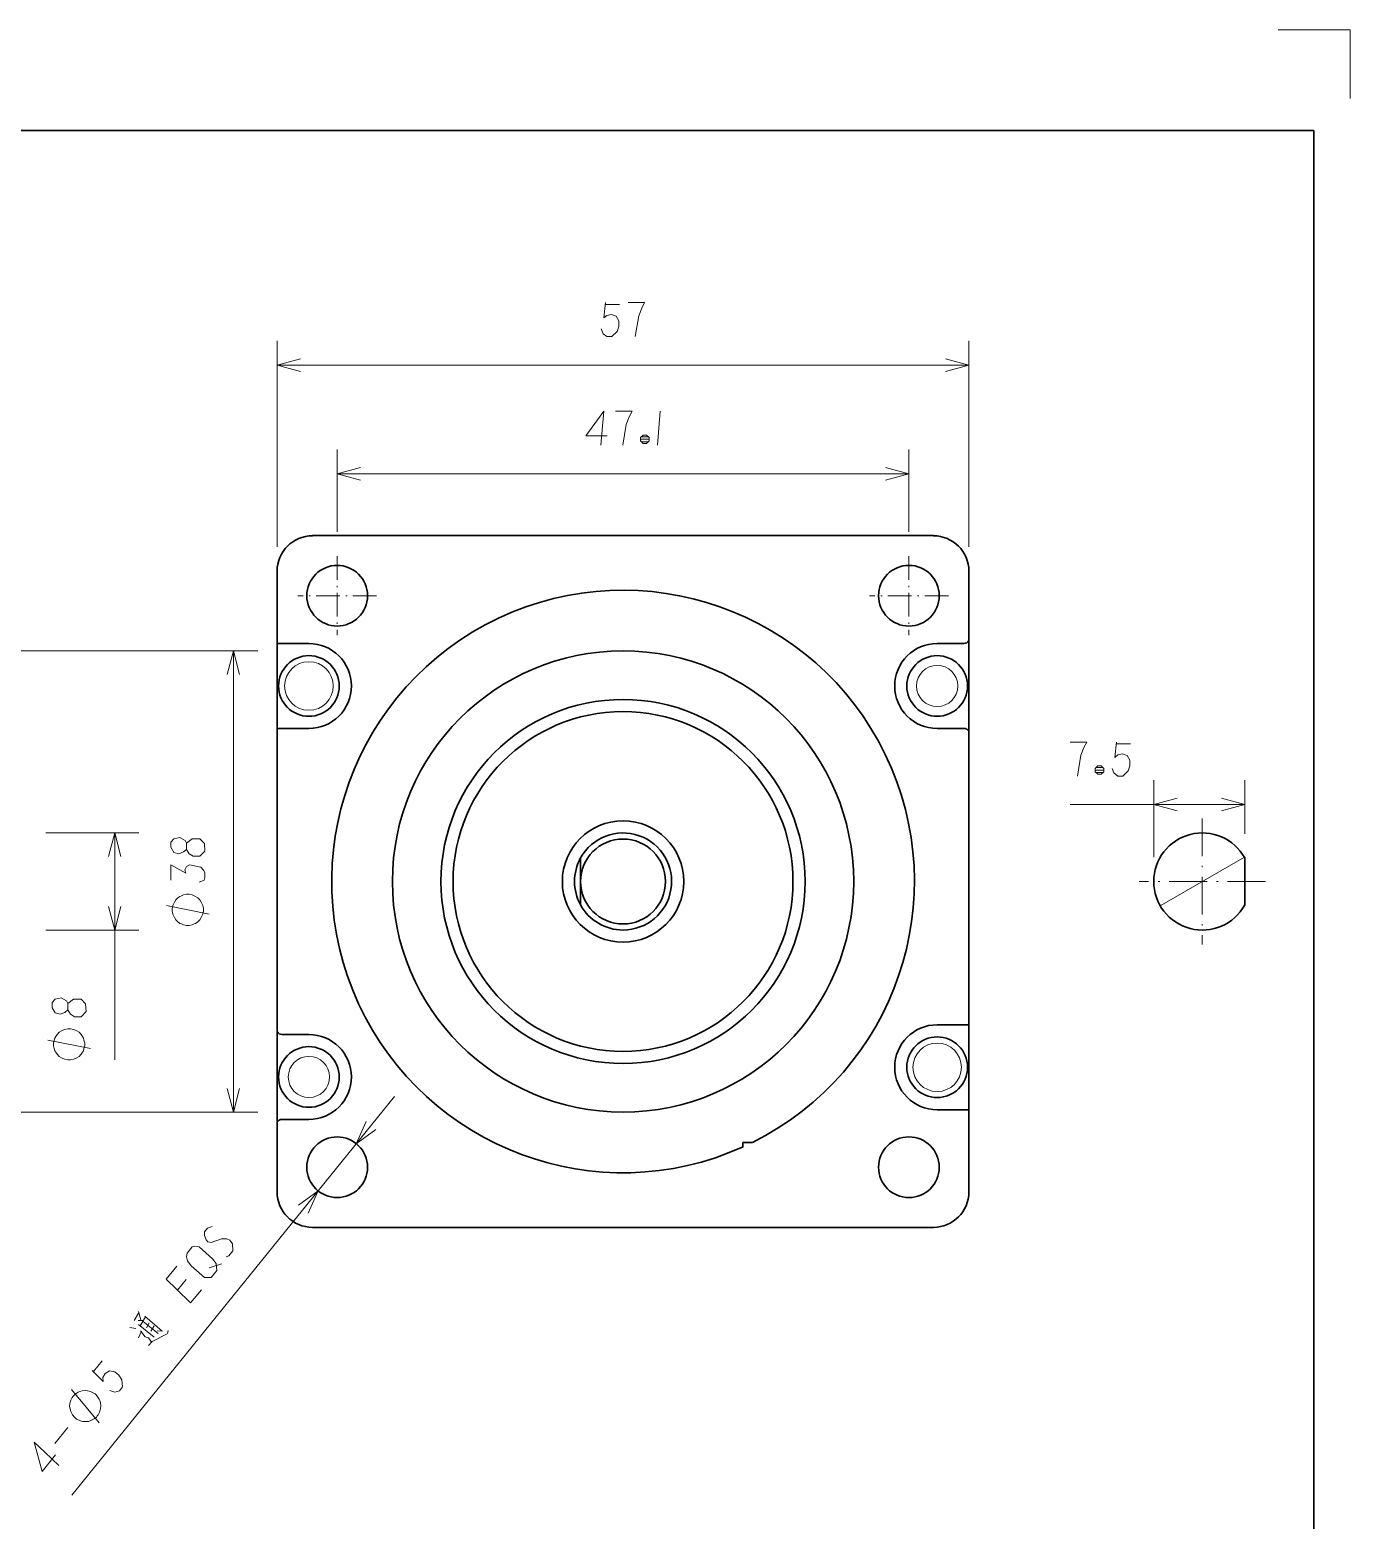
# Model space of a CAD drawing. Extents: x 2 to 295, y 3 to 209.
# Drawn here: x 186.3 to 295.1, y 85.8 to 208.6 of the extents above; entities that cross this region are included whole.
import ezdxf

# ---------------------------------------------------------------- set-up
doc = ezdxf.new("R2010")
doc.units = 0
doc.linetypes.add('DASHDOT', pattern=[18.5, 12, -3, 0.5, -3])

msp = doc.modelspace()

# ---------------------------------------------------------------- linework, layer by layer
at = {"color": 7, "lineweight": 13, "ltscale": 0.148703}
msp.add_line((289.15, 208.6), (295.09, 208.6), dxfattribs=at)
at = {"color": 7, "lineweight": 13, "ltscale": 0.141278}
msp.add_line((295.09, 202.95), (295.09, 208.6), dxfattribs=at)
at = {"color": 7, "lineweight": 35}
for p, q in [((292.1, 200.3), (6.13, 200.3)), ((292.1, 50.92), (292.1, 200.3)), ((260.76, 166.92), (209.61, 166.92)), ((206.69, 151.03), (206.69, 126.05)), ((263.69, 126.61), (263.69, 150.79)), ((209.61, 109.92), (260.76, 109.92))]:
    msp.add_line(p, q, dxfattribs=at)
at = {"color": 7, "lineweight": 13, "ltscale": 0.424289}
for p, q in [((206.69, 165.99), (206.69, 182.97)), ((263.69, 165.99), (263.69, 182.97))]:
    msp.add_line(p, q, dxfattribs=at)
at = {"color": 7, "lineweight": 13}
for p, q in [((206.69, 180.97), (263.69, 180.97)), ((211.64, 172.02), (258.74, 172.02)), ((169.14, 157.42), (205.09, 157.42)), ((203.09, 119.42), (203.09, 157.42)), ((189.77, 87.85), (216.36, 120.7)), ((169.14, 119.42), (205.09, 119.42))]:
    msp.add_line(p, q, dxfattribs=at)
at = {"color": 7, "lineweight": 13, "ltscale": 0.170033}
for p, q in [((211.64, 167.22), (211.64, 174.02)), ((258.74, 167.22), (258.74, 174.02))]:
    msp.add_line(p, q, dxfattribs=at)
at = {"color": 7, "linetype": 'DASHDOT', "lineweight": 13, "ltscale": 0.1625}
for p, q in [((211.64, 165.22), (211.64, 158.72)), ((258.74, 165.22), (258.74, 158.72)), ((214.89, 161.97), (208.39, 161.97)), ((261.99, 161.97), (255.49, 161.97))]:
    msp.add_line(p, q, dxfattribs=at)
at = {"color": 7, "lineweight": 35, "ltscale": 0.149125}
msp.add_line((206.69, 163.99), (206.69, 158.03), dxfattribs=at)
at = {"color": 7, "lineweight": 35, "ltscale": 0.14329}
for p, q in [((263.69, 158.26), (263.69, 163.99)), ((206.69, 118.58), (206.69, 112.84))]:
    msp.add_line(p, q, dxfattribs=at)
at = {"color": 7, "lineweight": 35, "ltscale": 0.175}
for p, q in [((206.69, 158.03), (206.69, 151.03)), ((263.69, 119.61), (263.69, 126.61))]:
    msp.add_line(p, q, dxfattribs=at)
at = {"color": 7, "lineweight": 35, "ltscale": 0.065583}
for p, q in [((209.31, 158.03), (206.69, 158.03)), ((206.69, 151.03), (209.31, 151.03))]:
    msp.add_line(p, q, dxfattribs=at)
at = {"color": 7, "lineweight": 35, "ltscale": 0.054959}
for p, q in [((263.26, 158.03), (261.07, 158.03)), ((261.07, 151.03), (263.26, 151.03))]:
    msp.add_line(p, q, dxfattribs=at)
at = {"color": 7, "lineweight": 35, "ltscale": 0.186831}
msp.add_line((263.69, 158.26), (263.69, 150.79), dxfattribs=at)
at = {"color": 7, "lineweight": 13, "ltscale": 0.158575}
msp.add_line((278.91, 140.42), (278.91, 146.76), dxfattribs=at)
at = {"color": 7, "lineweight": 13, "ltscale": 0.110163}
msp.add_line((286.41, 142.36), (286.41, 146.76), dxfattribs=at)
at = {"color": 7, "lineweight": 13, "ltscale": 0.359638}
msp.add_line((272.03, 144.76), (286.41, 144.76), dxfattribs=at)
at = {"color": 7, "linetype": 'DASHDOT', "lineweight": 13, "ltscale": 0.26}
msp.add_line((282.91, 143.62), (282.91, 133.22), dxfattribs=at)
at = {"color": 7, "lineweight": 13, "ltscale": 0.191669}
for p, q in [((187.64, 142.42), (195.31, 142.42)), ((187.64, 134.42), (195.31, 134.42))]:
    msp.add_line(p, q, dxfattribs=at)
at = {"color": 7, "lineweight": 13, "ltscale": 0.467623}
msp.add_line((193.31, 123.71), (193.31, 142.42), dxfattribs=at)
at = {"color": 7, "lineweight": 35, "ltscale": 0.048412}
for p, q in [((231.69, 140.36), (231.69, 138.42)), ((231.69, 138.42), (231.69, 136.48))]:
    msp.add_line(p, q, dxfattribs=at)
at = {"color": 7, "lineweight": 13, "ltscale": 0.199935}
msp.add_line((279.45, 136.42), (286.38, 140.42), dxfattribs=at)
at = {"color": 7, "lineweight": 35, "ltscale": 0.096825}
msp.add_line((286.41, 140.36), (286.41, 136.48), dxfattribs=at)
at = {"color": 7, "linetype": 'DASHDOT', "lineweight": 13, "ltscale": 0.260001}
msp.add_line((288.11, 138.42), (277.71, 138.42), dxfattribs=at)
at = {"color": 7, "lineweight": 35, "ltscale": 0.0655}
for p, q in [((263.69, 126.61), (261.07, 126.61)), ((261.07, 119.61), (263.69, 119.61))]:
    msp.add_line(p, q, dxfattribs=at)
at = {"color": 7, "lineweight": 35, "ltscale": 0.18683}
msp.add_line((206.69, 118.58), (206.69, 126.05), dxfattribs=at)
at = {"color": 7, "lineweight": 35, "ltscale": 0.054958}
for p, q in [((209.31, 125.81), (207.11, 125.81)), ((207.11, 118.81), (209.31, 118.81))]:
    msp.add_line(p, q, dxfattribs=at)
at = {"color": 7, "lineweight": 35, "ltscale": 0.169263}
msp.add_line((263.69, 112.84), (263.69, 119.61), dxfattribs=at)
at = {"color": 7, "lineweight": 35, "ltscale": 0.009112}
msp.add_line((245.07, 116.91), (245.07, 116.55), dxfattribs=at)
at = {"color": 7, "lineweight": 35, "ltscale": 0.019241}
msp.add_line((245.84, 116.91), (245.07, 116.91), dxfattribs=at)
at = {"color": 7, "lineweight": 13}
for points in [[(233.4, 183.95), (233.54, 183.56), (233.86, 183.32), (234.28, 183.32), (234.7, 183.74), (234.84, 184.16), (234.84, 184.61), (234.63, 185), (234.24, 185.14), (233.86, 185.07), (233.61, 184.86), (233.75, 186.12)], [(233.75, 185.98), (234.91, 185.98)], [(236.2, 183.32), (236.48, 185.03), (236.73, 185.66), (236.97, 186.12), (235.61, 186.12)], [(208.62, 181.48), (206.69, 180.97), (208.62, 180.45)], [(261.76, 180.45), (263.69, 180.97), (261.76, 181.48)], [(233.35, 174.37), (233.49, 175.95), (233.6, 177.17), (232.13, 175.14), (233.88, 175.14)], [(235.17, 174.37), (235.45, 176.09), (235.7, 176.72), (235.94, 177.17), (234.58, 177.17)], [(238.25, 177.17), (238.15, 175.77), (238.04, 174.37)], [(237.34, 174.86), (236.64, 174.86)], [(236.71, 175.07), (237.27, 175.07)], [(236.71, 174.65), (237.27, 174.65)], [(213.57, 172.54), (211.64, 172.02), (213.57, 171.5)], [(256.81, 171.5), (258.74, 172.02), (256.81, 172.54)], [(203.6, 155.49), (203.09, 157.42), (202.57, 155.49)], [(272.62, 147.11), (272.9, 148.83), (273.15, 149.46), (273.39, 149.91), (272.03, 149.91)], [(275.49, 147.74), (275.63, 147.36), (275.95, 147.11), (276.37, 147.11), (276.79, 147.53), (276.93, 147.95), (276.93, 148.41), (276.72, 148.79), (276.33, 148.93), (275.95, 148.86), (275.7, 148.65), (275.84, 149.91)], [(275.84, 149.77), (277, 149.77)], [(274.79, 147.6), (274.09, 147.6)], [(274.16, 147.81), (274.72, 147.81)], [(274.16, 147.39), (274.72, 147.39)], [(280.85, 145.28), (278.91, 144.76), (280.85, 144.24)], [(284.48, 144.24), (286.41, 144.76), (284.48, 145.28)], [(193.83, 140.49), (193.31, 142.42), (192.79, 140.49)], [(199.23, 141.59), (199.13, 141.8), (198.67, 142.04), (198.18, 141.94), (197.94, 141.66), (197.94, 141.24), (198.18, 140.82), (198.6, 140.71), (198.99, 140.85), (199.23, 141.06)], [(200.28, 138.37), (200.49, 138.44), (200.67, 138.54), (200.74, 138.75), (200.74, 139.17), (200.63, 139.35), (200.42, 139.59), (199.48, 139.8), (199.23, 139.66), (199.09, 139.38), (199.16, 139.1), (197.94, 139.8), (197.94, 138.54)], [(192.79, 136.35), (193.31, 134.42), (193.83, 136.35)], [(201.09, 135.73), (197.59, 136.43)], [(189.45, 128.37), (189.35, 128.58), (188.89, 128.82), (188.4, 128.72), (188.16, 128.44), (188.16, 128.02), (188.4, 127.6), (188.82, 127.49), (189.21, 127.63), (189.45, 127.84)], [(191.31, 124.65), (187.81, 125.35)], [(202.57, 121.35), (203.09, 119.42), (203.6, 121.35)], [(214.02, 118.64), (213.21, 116.81), (214.83, 117.99)], [(209.25, 111.1), (210.07, 112.93), (208.45, 111.75)], [(202.5, 107.48), (202.72, 107.58), (203.05, 107.99), (203.01, 108.56), (202.81, 108.86), (202.54, 108.98), (202.12, 108.96), (201.26, 108.67), (200.98, 108.72), (200.84, 108.88), (200.7, 109.26), (200.72, 109.56), (200.96, 109.86), (201.34, 110)], [(201.1, 106.59), (202.12, 106.9)], [(200.45, 104.78), (199.57, 103.69), (198.43, 104.79), (197.54, 105.64), (198.43, 106.73)], [(198.49, 104.75), (199.19, 105.62)], [(194.92, 102.23), (195.28, 102.84)], [(195.24, 102.24), (195.64, 102.23)], [(195.26, 102.99), (195.46, 102.29)], [(195.41, 101.79), (195.85, 102.55)], [(195.67, 102.16), (196.9, 101.17)], [(195.8, 102.6), (197.23, 101.35), (196.8, 101.38)], [(195.93, 101.64), (196.16, 102.04)], [(194.55, 101.67), (195.06, 101.57)], [(195.27, 100.82), (195.53, 101.37)], [(195.28, 101.9), (196.56, 100.86)], [(195.45, 101.39), (195.83, 100.91), (196.11, 100.81), (196.38, 100.42)], [(196.1, 100.19), (196.39, 100.5), (197.64, 101.15)], [(196.28, 101.35), (196.56, 101.81)], [(197.67, 101.18), (197.72, 101.41)], [(191.56, 98.03), (192.29, 98.93)], [(192.92, 96.48), (193.31, 96.35), (193.7, 96.44), (193.96, 96.77), (193.9, 97.36), (193.66, 97.73), (193.31, 98.02), (192.88, 98.09), (192.52, 97.88), (192.34, 97.54), (192.35, 97.22), (191.45, 98.12)], [(192.03, 93.82), (189.75, 96.56)], [(188.39, 92.11), (189.45, 93.42)], [(188.71, 90.28), (187.57, 91.38), (186.69, 92.23), (187.34, 89.81), (188.44, 91.17)]]:
    msp.add_lwpolyline(points, dxfattribs=at)
for points in [[(236.85, 174.51), (237.13, 174.51), (237.34, 174.72), (237.34, 175), (237.13, 175.21), (236.85, 175.21), (236.64, 175), (236.64, 174.72)], [(274.3, 147.25), (274.58, 147.25), (274.79, 147.46), (274.79, 147.74), (274.58, 147.95), (274.3, 147.95), (274.09, 147.74), (274.09, 147.46)], [(200.74, 140.92), (200.7, 141.55), (200.32, 141.94), (199.69, 141.94), (199.23, 141.59), (199.23, 141.06), (199.44, 140.71), (199.79, 140.5), (200.32, 140.5)], [(199.34, 137.37), (199.22, 137.37), (198.99, 137.31), (198.81, 137.25), (198.69, 137.19), (198.52, 137.07), (198.34, 136.9), (198.23, 136.72), (198.17, 136.61), (198.11, 136.43), (198.05, 136.2), (198.05, 136.08), (198.05, 135.97), (198.11, 135.73), (198.17, 135.56), (198.23, 135.44), (198.34, 135.27), (198.52, 135.09), (198.69, 134.97), (198.81, 134.92), (198.99, 134.86), (199.22, 134.8), (199.34, 134.8), (199.45, 134.8), (199.69, 134.86), (199.86, 134.92), (199.98, 134.97), (200.15, 135.09), (200.33, 135.27), (200.44, 135.44), (200.5, 135.56), (200.56, 135.73), (200.62, 135.97), (200.62, 136.08), (200.62, 136.2), (200.56, 136.43), (200.5, 136.61), (200.44, 136.72), (200.33, 136.9), (200.15, 137.07), (199.98, 137.19), (199.86, 137.25), (199.69, 137.31), (199.45, 137.37)], [(190.96, 127.7), (190.92, 128.33), (190.54, 128.72), (189.91, 128.72), (189.45, 128.37), (189.45, 127.84), (189.66, 127.49), (190.01, 127.28), (190.54, 127.28)], [(189.56, 126.28), (189.44, 126.28), (189.21, 126.22), (189.03, 126.16), (188.92, 126.11), (188.74, 125.99), (188.57, 125.81), (188.45, 125.64), (188.39, 125.52), (188.33, 125.35), (188.28, 125.11), (188.28, 125), (188.28, 124.88), (188.33, 124.65), (188.39, 124.47), (188.45, 124.36), (188.57, 124.18), (188.74, 124.01), (188.92, 123.89), (189.03, 123.83), (189.21, 123.77), (189.44, 123.71), (189.56, 123.71), (189.68, 123.71), (189.91, 123.77), (190.08, 123.83), (190.2, 123.89), (190.38, 124.01), (190.55, 124.18), (190.67, 124.36), (190.73, 124.47), (190.78, 124.65), (190.84, 124.88), (190.84, 125), (190.84, 125.11), (190.78, 125.35), (190.73, 125.52), (190.67, 125.64), (190.55, 125.81), (190.38, 125.99), (190.2, 126.11), (190.08, 126.16), (189.91, 126.22), (189.68, 126.28)], [(201.73, 106.36), (201.66, 106.95), (201.38, 107.32), (200.28, 108.3), (199.92, 108.36), (199.7, 108.31), (199.28, 107.79), (199.22, 107.49), (199.32, 107.17), (199.62, 106.76), (200.72, 105.78), (201.26, 105.79)], [(191.69, 96.19), (191.6, 96.26), (191.38, 96.36), (191.21, 96.43), (191.08, 96.46), (190.88, 96.48), (190.63, 96.45), (190.43, 96.39), (190.31, 96.33), (190.15, 96.23), (189.96, 96.09), (189.89, 96), (189.82, 95.91), (189.71, 95.69), (189.65, 95.52), (189.62, 95.39), (189.6, 95.18), (189.63, 94.93), (189.69, 94.73), (189.74, 94.62), (189.84, 94.46), (189.99, 94.27), (190.08, 94.19), (190.17, 94.12), (190.39, 94.02), (190.56, 93.95), (190.69, 93.93), (190.9, 93.91), (191.14, 93.93), (191.34, 94), (191.46, 94.05), (191.62, 94.15), (191.81, 94.29), (191.88, 94.38), (191.96, 94.47), (192.06, 94.69), (192.12, 94.87), (192.15, 94.99), (192.17, 95.2), (192.14, 95.45), (192.08, 95.65), (192.03, 95.77), (191.93, 95.92), (191.78, 96.12)]]:
    msp.add_lwpolyline(points, close=True, dxfattribs=at)
at = {"color": 7, "lineweight": 35}
for centre, radius in [((211.64, 161.97), 2.5), ((258.74, 161.97), 2.5), ((235.19, 138.42), 19), ((209.31, 154.53), 2.5), ((261.07, 154.53), 2.5), ((235.19, 138.42), 15), ((235.19, 138.42), 14), ((235.19, 138.42), 5), ((235.19, 138.42), 3.5), ((261.07, 123.11), 2.5), ((209.31, 122.31), 2.5), ((211.64, 114.87), 2.5), ((258.74, 114.87), 2.5)]:
    msp.add_circle(centre, radius, dxfattribs=at)
at = {"color": 7, "lineweight": 13}
for centre, radius in [((209.31, 154.53), 2), ((261.07, 154.53), 1.7), ((261.07, 123.11), 2), ((209.31, 122.31), 1.7)]:
    msp.add_circle(centre, radius, dxfattribs=at)
at = {"color": 7, "lineweight": 35}
for centre, radius, start, end in [((209.61, 163.99), 2.92, 90, 180), ((260.76, 163.99), 2.92, 360, 90), ((235.19, 138.42), 24, 296.3573, 294.3242), ((209.31, 154.53), 3.5, 270, 90), ((261.07, 154.53), 3.5, 90, 270), ((263.26, 158.53), 0.5, 270, 328.2117), ((261.69, 154.92), 2, 0, 0.4113), ((263.26, 150.53), 0.5, 31.7883, 90), ((235.19, 138.42), 4, 270, 151.045), ((282.91, 138.42), 4, 28.955, 331.045), ((235.19, 138.42), 4, 151.045, 208.955), ((235.19, 138.42), 4, 208.955, 270), ((261.07, 123.11), 3.5, 90, 270), ((207.11, 126.31), 0.5, 211.7883, 270), ((209.31, 122.31), 3.5, 270, 90), ((261.69, 121.92), 2, 359.5887, 0), ((207.11, 118.31), 0.5, 90, 148.2117), ((209.61, 112.84), 2.92, 180, 270), ((260.76, 112.84), 2.92, 270, 360), ((218.69, 111.92), 2, 269.5782, 270), ((251.69, 111.92), 2, 270, 270.4218)]:
    msp.add_arc(centre, radius, start, end, dxfattribs=at)
at = {"color": 7, "lineweight": 5}
msp.add_point((278.91, 138.42), dxfattribs=at)

doc.saveas('drawing.dxf')
